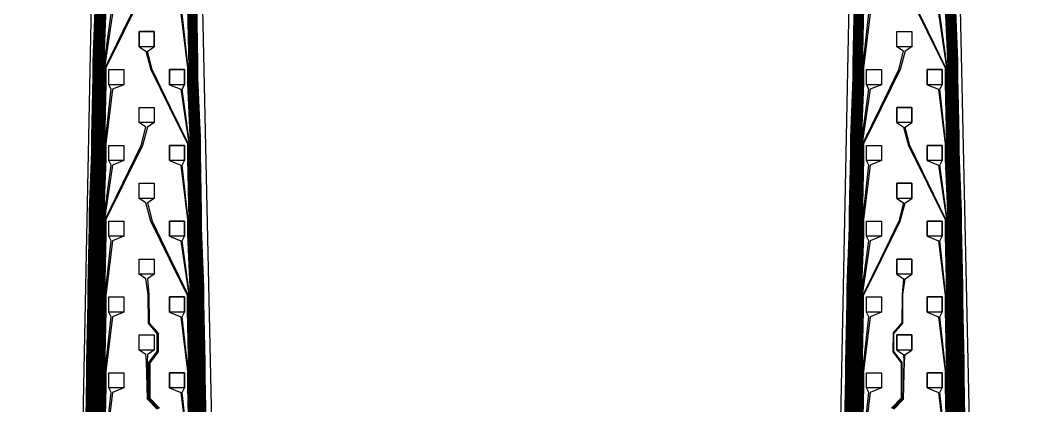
# Model space of a CAD drawing. Header units: inches. Extents: x 106592 to 209533, y 57057 to 74911.
# Drawn here: x 198559 to 199226, y 74257 to 74511 of the extents above; entities that cross this region are included whole.
import ezdxf

# ---------------------------------------------------------------- set-up
doc = ezdxf.new("R2010")
doc.units = ezdxf.units.IN
doc.header["$MEASUREMENT"] = 0
for name, color, linetype in [('metal', 221, 'Continuous'), ('nitride window', 40, 'Continuous'), ('profile', 140, 'Continuous')]:
    doc.layers.add(name, color=color, linetype=linetype)

msp = doc.modelspace()

# ---------------------------------------------------------------- linework, layer by layer
at = {"layer": 'metal'}
for points in [[(198610.42, 74232.41), (198611.22, 74272.01), (198611.22, 74282.01), (198612.02, 74321.61), (198612.02, 74331.61), (198612.82, 74371.2), (198612.82, 74381.2), (198614.42, 74420.4), (198614.42, 74430.4), (198615.22, 74469.99), (198615.22, 74479.99), (198626.86, 74503.79), (198639.08, 74528.79)], [(198639.81, 74528.79), (198627.62, 74503.79), (198615.62, 74479.79), (198615.62, 74469.79), (198614.82, 74430.2), (198614.82, 74420.2), (198613.22, 74381), (198613.22, 74371), (198612.42, 74331.4), (198612.42, 74321.4), (198611.62, 74281.81), (198611.62, 74271.81), (198610.82, 74232.21)], [(199145.37, 74528.79), (199157.56, 74503.79), (199169.56, 74479.79), (199169.56, 74469.79), (199170.36, 74430.2), (199170.36, 74420.2), (199171.96, 74381), (199171.96, 74371), (199172.76, 74331.4), (199172.76, 74321.4), (199173.56, 74281.81), (199173.56, 74271.81), (199174.36, 74232.21)], [(199174.76, 74232.41), (199173.96, 74272.01), (199173.96, 74282.01), (199173.16, 74321.61), (199173.16, 74331.61), (199172.36, 74371.2), (199172.36, 74381.2), (199170.76, 74420.4), (199170.76, 74430.4), (199169.96, 74469.99), (199169.96, 74479.99), (199158.33, 74503.79), (199146.1, 74528.79)], [(198602.42, 74236.44), (198603.22, 74276.03), (198603.22, 74286.03), (198604.02, 74325.63), (198604.02, 74335.63), (198604.82, 74375.23), (198604.82, 74385.23), (198606.42, 74424.42), (198606.42, 74434.42), (198607.22, 74474.02), (198607.22, 74484.02), (198608.82, 74523.22)], [(198609.22, 74523.01), (198607.62, 74483.82), (198607.62, 74473.82), (198606.82, 74434.22), (198606.82, 74424.22), (198605.22, 74385.03), (198605.22, 74375.03), (198604.42, 74335.43), (198604.42, 74325.43), (198603.62, 74285.83), (198603.62, 74275.83), (198602.82, 74236.23)], [(198603.22, 74236.03), (198604.02, 74275.63), (198604.02, 74285.63), (198604.82, 74325.23), (198604.82, 74335.23), (198605.62, 74374.83), (198605.62, 74384.83), (198607.22, 74424.02), (198607.22, 74434.02), (198608.02, 74473.62), (198608.02, 74483.62), (198609.62, 74522.81)], [(198610.02, 74522.61), (198608.42, 74483.42), (198608.42, 74473.42), (198607.62, 74433.82), (198607.62, 74423.82), (198606.02, 74384.62), (198606.02, 74374.62), (198605.22, 74335.03), (198605.22, 74325.03), (198604.42, 74285.43), (198604.42, 74275.43), (198603.62, 74235.83)], [(198604.02, 74235.63), (198604.82, 74275.23), (198604.82, 74285.23), (198605.62, 74324.83), (198605.62, 74334.83), (198606.42, 74374.42), (198606.42, 74384.42), (198608.02, 74423.62), (198608.02, 74433.62), (198608.82, 74473.22), (198608.82, 74483.22), (198610.42, 74522.41)], [(198610.82, 74522.21), (198609.22, 74483.01), (198609.22, 74473.01), (198608.42, 74433.42), (198608.42, 74423.42), (198606.82, 74384.22), (198606.82, 74374.22), (198606.02, 74334.62), (198606.02, 74324.62), (198605.22, 74285.03), (198605.22, 74275.03), (198604.42, 74235.43)], [(198611.22, 74522.01), (198609.62, 74482.81), (198609.62, 74472.81), (198608.82, 74433.22), (198608.82, 74423.22), (198607.22, 74384.02), (198607.22, 74374.02), (198606.42, 74334.42), (198606.42, 74324.42), (198605.62, 74284.83), (198605.62, 74274.83), (198604.82, 74235.23)], [(198605.22, 74235.03), (198606.02, 74274.62), (198606.02, 74284.62), (198606.82, 74324.22), (198606.82, 74334.22), (198607.62, 74373.82), (198607.62, 74383.82), (198609.22, 74423.01), (198609.22, 74433.01), (198610.02, 74472.61), (198610.02, 74482.61), (198611.62, 74521.81)], [(198612.02, 74521.61), (198610.42, 74482.41), (198610.42, 74472.41), (198609.62, 74432.81), (198609.62, 74422.81), (198608.02, 74383.62), (198608.02, 74373.62), (198607.22, 74334.02), (198607.22, 74324.02), (198606.42, 74284.42), (198606.42, 74274.42), (198605.62, 74234.83)], [(198606.02, 74234.62), (198606.82, 74274.22), (198606.82, 74284.22), (198607.62, 74323.82), (198607.62, 74333.82), (198608.42, 74373.42), (198608.42, 74383.42), (198610.02, 74422.61), (198610.02, 74432.61), (198610.82, 74472.21), (198610.82, 74482.21), (198612.42, 74521.4)], [(198606.42, 74234.42), (198607.22, 74274.02), (198607.22, 74284.02), (198608.02, 74323.62), (198608.02, 74333.62), (198608.82, 74373.22), (198608.82, 74383.22), (198610.42, 74422.41), (198610.42, 74432.41), (198611.22, 74472.01), (198611.22, 74482.01), (198612.82, 74521.2)], [(198613.22, 74521), (198611.62, 74481.81), (198611.62, 74471.81), (198610.82, 74432.21), (198610.82, 74422.21), (198609.22, 74383.01), (198609.22, 74373.01), (198608.42, 74333.42), (198608.42, 74323.42), (198607.62, 74283.82), (198607.62, 74273.82), (198606.82, 74234.22)], [(198607.22, 74234.02), (198608.02, 74273.62), (198608.02, 74283.62), (198608.82, 74323.22), (198608.82, 74333.22), (198609.62, 74372.81), (198609.62, 74382.81), (198611.22, 74422.01), (198611.22, 74432.01), (198612.02, 74471.61), (198612.02, 74481.61), (198613.62, 74520.8)], [(198614.02, 74520.6), (198612.42, 74481.4), (198612.42, 74471.4), (198611.62, 74431.81), (198611.62, 74421.81), (198610.02, 74382.61), (198610.02, 74372.61), (198609.22, 74333.01), (198609.22, 74323.01), (198608.42, 74283.42), (198608.42, 74273.42), (198607.62, 74233.82)], [(198608.02, 74233.62), (198608.82, 74273.22), (198608.82, 74283.22), (198609.62, 74322.81), (198609.62, 74332.81), (198610.42, 74372.41), (198610.42, 74382.41), (198612.02, 74421.61), (198612.02, 74431.61), (198612.82, 74471.2), (198612.82, 74481.2), (198614.42, 74520.4)], [(198614.82, 74520.2), (198613.22, 74481), (198613.22, 74471), (198612.42, 74431.4), (198612.42, 74421.4), (198610.82, 74382.21), (198610.82, 74372.21), (198610.02, 74332.61), (198610.02, 74322.61), (198609.22, 74283.01), (198609.22, 74273.01), (198608.42, 74233.42)], [(198608.82, 74233.22), (198609.62, 74272.81), (198609.62, 74282.81), (198610.42, 74322.41), (198610.42, 74332.41), (198611.22, 74372.01), (198611.22, 74382.01), (198612.82, 74421.2), (198612.82, 74431.2), (198613.62, 74470.8), (198613.62, 74480.8), (198615.22, 74519.99)], [(198615.62, 74519.79), (198614.02, 74480.6), (198614.02, 74470.6), (198613.22, 74431), (198613.22, 74421), (198611.62, 74381.81), (198611.62, 74371.81), (198610.82, 74332.21), (198610.82, 74322.21), (198610.02, 74282.61), (198610.02, 74272.61), (198609.22, 74233.01)], [(198669.62, 74519.79), (198670.42, 74480.2), (198670.42, 74470.2), (198672.02, 74431), (198672.02, 74421), (198672.82, 74381.4), (198672.82, 74371.4), (198674.42, 74332.21), (198674.42, 74322.21), (198675.22, 74282.61), (198675.22, 74272.61), (198676.02, 74233.01)], [(198676.42, 74233.22), (198675.62, 74272.81), (198675.62, 74282.81), (198674.82, 74322.41), (198674.82, 74332.41), (198673.22, 74371.61), (198673.22, 74381.61), (198672.42, 74421.2), (198672.42, 74431.2), (198670.82, 74470.4), (198670.82, 74480.4), (198670.02, 74519.99)], [(198670.42, 74520.2), (198671.22, 74480.6), (198671.22, 74470.6), (198672.82, 74431.4), (198672.82, 74421.4), (198673.62, 74381.81), (198673.62, 74371.81), (198675.22, 74332.61), (198675.22, 74322.61), (198676.02, 74283.01), (198676.02, 74273.01), (198676.82, 74233.42)], [(198677.22, 74233.62), (198676.42, 74273.22), (198676.42, 74283.22), (198675.62, 74322.81), (198675.62, 74332.81), (198674.02, 74372.01), (198674.02, 74382.01), (198673.22, 74421.61), (198673.22, 74431.61), (198671.62, 74470.8), (198671.62, 74480.8), (198670.82, 74520.4)], [(198671.22, 74520.6), (198672.02, 74481), (198672.02, 74471), (198673.62, 74431.81), (198673.62, 74421.81), (198674.42, 74382.21), (198674.42, 74372.21), (198676.02, 74333.01), (198676.02, 74323.01), (198676.82, 74283.42), (198676.82, 74273.42), (198677.62, 74233.82)], [(198678.02, 74234.02), (198677.22, 74273.62), (198677.22, 74283.62), (198676.42, 74323.22), (198676.42, 74333.22), (198674.82, 74372.41), (198674.82, 74382.41), (198674.02, 74422.01), (198674.02, 74432.01), (198672.42, 74471.2), (198672.42, 74481.2), (198671.62, 74520.8)], [(198672.02, 74521), (198672.82, 74481.4), (198672.82, 74471.4), (198674.42, 74432.21), (198674.42, 74422.21), (198675.22, 74382.61), (198675.22, 74372.61), (198676.82, 74333.42), (198676.82, 74323.42), (198677.62, 74283.82), (198677.62, 74273.82), (198678.42, 74234.22)], [(198678.82, 74234.42), (198678.02, 74274.02), (198678.02, 74284.02), (198677.22, 74323.62), (198677.22, 74333.62), (198675.62, 74372.81), (198675.62, 74382.81), (198674.82, 74422.41), (198674.82, 74432.41), (198673.22, 74471.61), (198673.22, 74481.61), (198672.42, 74521.2)], [(198679.22, 74234.62), (198678.42, 74274.22), (198678.42, 74284.22), (198677.62, 74323.82), (198677.62, 74333.82), (198676.02, 74373.01), (198676.02, 74383.01), (198675.22, 74422.61), (198675.22, 74432.61), (198673.62, 74471.81), (198673.62, 74481.81), (198672.82, 74521.4)], [(198673.22, 74521.61), (198674.02, 74482.01), (198674.02, 74472.01), (198675.62, 74432.81), (198675.62, 74422.81), (198676.42, 74383.22), (198676.42, 74373.22), (198678.02, 74334.02), (198678.02, 74324.02), (198678.82, 74284.42), (198678.82, 74274.42), (198679.62, 74234.83)], [(198680.02, 74235.03), (198679.22, 74274.62), (198679.22, 74284.62), (198678.42, 74324.22), (198678.42, 74334.22), (198676.82, 74373.42), (198676.82, 74383.42), (198676.02, 74423.01), (198676.02, 74433.01), (198674.42, 74472.21), (198674.42, 74482.21), (198673.62, 74521.81)], [(198674.02, 74522.01), (198674.82, 74482.41), (198674.82, 74472.41), (198676.42, 74433.22), (198676.42, 74423.22), (198677.22, 74383.62), (198677.22, 74373.62), (198678.82, 74334.42), (198678.82, 74324.42), (198679.62, 74284.83), (198679.62, 74274.83), (198680.42, 74235.23)], [(198674.42, 74522.21), (198675.22, 74482.61), (198675.22, 74472.61), (198676.82, 74433.42), (198676.82, 74423.42), (198677.62, 74383.82), (198677.62, 74373.82), (198679.22, 74334.62), (198679.22, 74324.62), (198680.02, 74285.03), (198680.02, 74275.03), (198680.82, 74235.43)], [(198681.22, 74235.63), (198680.42, 74275.23), (198680.42, 74285.23), (198679.62, 74324.83), (198679.62, 74334.83), (198678.02, 74374.02), (198678.02, 74384.02), (198677.22, 74423.62), (198677.22, 74433.62), (198675.62, 74472.81), (198675.62, 74482.81), (198674.82, 74522.41)], [(198675.22, 74522.61), (198676.02, 74483.01), (198676.02, 74473.01), (198677.62, 74433.82), (198677.62, 74423.82), (198678.42, 74384.22), (198678.42, 74374.22), (198680.02, 74335.03), (198680.02, 74325.03), (198680.82, 74285.43), (198680.82, 74275.43), (198681.62, 74235.83)], [(198682.02, 74236.03), (198681.22, 74275.63), (198681.22, 74285.63), (198680.42, 74325.23), (198680.42, 74335.23), (198678.82, 74374.42), (198678.82, 74384.42), (198678.02, 74424.02), (198678.02, 74434.02), (198676.42, 74473.22), (198676.42, 74483.22), (198675.62, 74522.81)], [(199103.16, 74236.03), (199103.96, 74275.63), (199103.96, 74285.63), (199104.76, 74325.23), (199104.76, 74335.23), (199106.36, 74374.42), (199106.36, 74384.42), (199107.16, 74424.02), (199107.16, 74434.02), (199108.76, 74473.22), (199108.76, 74483.22), (199109.56, 74522.81)], [(199109.96, 74522.61), (199109.16, 74483.01), (199109.16, 74473.01), (199107.56, 74433.82), (199107.56, 74423.82), (199106.76, 74384.22), (199106.76, 74374.22), (199105.16, 74335.03), (199105.16, 74325.03), (199104.36, 74285.43), (199104.36, 74275.43), (199103.56, 74235.83)], [(199103.96, 74235.63), (199104.76, 74275.23), (199104.76, 74285.23), (199105.56, 74324.83), (199105.56, 74334.83), (199107.16, 74374.02), (199107.16, 74384.02), (199107.96, 74423.62), (199107.96, 74433.62), (199109.56, 74472.81), (199109.56, 74482.81), (199110.36, 74522.41)], [(199110.76, 74522.21), (199109.96, 74482.61), (199109.96, 74472.61), (199108.36, 74433.42), (199108.36, 74423.42), (199107.56, 74383.82), (199107.56, 74373.82), (199105.96, 74334.62), (199105.96, 74324.62), (199105.16, 74285.03), (199105.16, 74275.03), (199104.36, 74235.43)], [(199111.16, 74522.01), (199110.36, 74482.41), (199110.36, 74472.41), (199108.76, 74433.22), (199108.76, 74423.22), (199107.96, 74383.62), (199107.96, 74373.62), (199106.36, 74334.42), (199106.36, 74324.42), (199105.56, 74284.83), (199105.56, 74274.83), (199104.76, 74235.23)], [(199105.16, 74235.03), (199105.96, 74274.62), (199105.96, 74284.62), (199106.76, 74324.22), (199106.76, 74334.22), (199108.36, 74373.42), (199108.36, 74383.42), (199109.16, 74423.01), (199109.16, 74433.01), (199110.76, 74472.21), (199110.76, 74482.21), (199111.56, 74521.81)], [(199111.96, 74521.61), (199111.16, 74482.01), (199111.16, 74472.01), (199109.56, 74432.81), (199109.56, 74422.81), (199108.76, 74383.22), (199108.76, 74373.22), (199107.16, 74334.02), (199107.16, 74324.02), (199106.36, 74284.42), (199106.36, 74274.42), (199105.56, 74234.83)], [(199105.96, 74234.62), (199106.76, 74274.22), (199106.76, 74284.22), (199107.56, 74323.82), (199107.56, 74333.82), (199109.16, 74373.01), (199109.16, 74383.01), (199109.96, 74422.61), (199109.96, 74432.61), (199111.56, 74471.81), (199111.56, 74481.81), (199112.36, 74521.4)], [(199106.36, 74234.42), (199107.16, 74274.02), (199107.16, 74284.02), (199107.96, 74323.62), (199107.96, 74333.62), (199109.56, 74372.81), (199109.56, 74382.81), (199110.36, 74422.41), (199110.36, 74432.41), (199111.96, 74471.61), (199111.96, 74481.61), (199112.76, 74521.2)], [(199113.16, 74521), (199112.36, 74481.4), (199112.36, 74471.4), (199110.76, 74432.21), (199110.76, 74422.21), (199109.96, 74382.61), (199109.96, 74372.61), (199108.36, 74333.42), (199108.36, 74323.42), (199107.56, 74283.82), (199107.56, 74273.82), (199106.76, 74234.22)], [(199107.16, 74234.02), (199107.96, 74273.62), (199107.96, 74283.62), (199108.76, 74323.22), (199108.76, 74333.22), (199110.36, 74372.41), (199110.36, 74382.41), (199111.16, 74422.01), (199111.16, 74432.01), (199112.76, 74471.2), (199112.76, 74481.2), (199113.56, 74520.8)], [(199113.96, 74520.6), (199113.16, 74481), (199113.16, 74471), (199111.56, 74431.81), (199111.56, 74421.81), (199110.76, 74382.21), (199110.76, 74372.21), (199109.16, 74333.01), (199109.16, 74323.01), (199108.36, 74283.42), (199108.36, 74273.42), (199107.56, 74233.82)], [(199107.96, 74233.62), (199108.76, 74273.22), (199108.76, 74283.22), (199109.56, 74322.81), (199109.56, 74332.81), (199111.16, 74372.01), (199111.16, 74382.01), (199111.96, 74421.61), (199111.96, 74431.61), (199113.56, 74470.8), (199113.56, 74480.8), (199114.36, 74520.4)], [(199114.76, 74520.2), (199113.96, 74480.6), (199113.96, 74470.6), (199112.36, 74431.4), (199112.36, 74421.4), (199111.56, 74381.81), (199111.56, 74371.81), (199109.96, 74332.61), (199109.96, 74322.61), (199109.16, 74283.01), (199109.16, 74273.01), (199108.36, 74233.42)], [(199108.76, 74233.22), (199109.56, 74272.81), (199109.56, 74282.81), (199110.36, 74322.41), (199110.36, 74332.41), (199111.96, 74371.61), (199111.96, 74381.61), (199112.76, 74421.2), (199112.76, 74431.2), (199114.36, 74470.4), (199114.36, 74480.4), (199115.16, 74519.99)], [(199115.56, 74519.79), (199114.76, 74480.2), (199114.76, 74470.2), (199113.16, 74431), (199113.16, 74421), (199112.36, 74381.4), (199112.36, 74371.4), (199110.76, 74332.21), (199110.76, 74322.21), (199109.96, 74282.61), (199109.96, 74272.61), (199109.16, 74233.01)], [(199169.56, 74519.79), (199171.16, 74480.6), (199171.16, 74470.6), (199171.96, 74431), (199171.96, 74421), (199173.56, 74381.81), (199173.56, 74371.81), (199174.36, 74332.21), (199174.36, 74322.21), (199175.16, 74282.61), (199175.16, 74272.61), (199175.96, 74233.01)], [(199176.36, 74233.22), (199175.56, 74272.81), (199175.56, 74282.81), (199174.76, 74322.41), (199174.76, 74332.41), (199173.96, 74372.01), (199173.96, 74382.01), (199172.36, 74421.2), (199172.36, 74431.2), (199171.56, 74470.8), (199171.56, 74480.8), (199169.96, 74519.99)], [(199170.36, 74520.2), (199171.96, 74481), (199171.96, 74471), (199172.76, 74431.4), (199172.76, 74421.4), (199174.36, 74382.21), (199174.36, 74372.21), (199175.16, 74332.61), (199175.16, 74322.61), (199175.96, 74283.01), (199175.96, 74273.01), (199176.76, 74233.42)], [(199177.16, 74233.62), (199176.36, 74273.22), (199176.36, 74283.22), (199175.56, 74322.81), (199175.56, 74332.81), (199174.76, 74372.41), (199174.76, 74382.41), (199173.16, 74421.61), (199173.16, 74431.61), (199172.36, 74471.2), (199172.36, 74481.2), (199170.76, 74520.4)], [(199171.16, 74520.6), (199172.76, 74481.4), (199172.76, 74471.4), (199173.56, 74431.81), (199173.56, 74421.81), (199175.16, 74382.61), (199175.16, 74372.61), (199175.96, 74333.01), (199175.96, 74323.01), (199176.76, 74283.42), (199176.76, 74273.42), (199177.56, 74233.82)], [(199177.96, 74234.02), (199177.16, 74273.62), (199177.16, 74283.62), (199176.36, 74323.22), (199176.36, 74333.22), (199175.56, 74372.81), (199175.56, 74382.81), (199173.96, 74422.01), (199173.96, 74432.01), (199173.16, 74471.61), (199173.16, 74481.61), (199171.56, 74520.8)], [(199171.96, 74521), (199173.56, 74481.81), (199173.56, 74471.81), (199174.36, 74432.21), (199174.36, 74422.21), (199175.96, 74383.01), (199175.96, 74373.01), (199176.76, 74333.42), (199176.76, 74323.42), (199177.56, 74283.82), (199177.56, 74273.82), (199178.36, 74234.22)], [(199178.76, 74234.42), (199177.96, 74274.02), (199177.96, 74284.02), (199177.16, 74323.62), (199177.16, 74333.62), (199176.36, 74373.22), (199176.36, 74383.22), (199174.76, 74422.41), (199174.76, 74432.41), (199173.96, 74472.01), (199173.96, 74482.01), (199172.36, 74521.2)], [(199179.16, 74234.62), (199178.36, 74274.22), (199178.36, 74284.22), (199177.56, 74323.82), (199177.56, 74333.82), (199176.76, 74373.42), (199176.76, 74383.42), (199175.16, 74422.61), (199175.16, 74432.61), (199174.36, 74472.21), (199174.36, 74482.21), (199172.76, 74521.4)], [(199173.16, 74521.61), (199174.76, 74482.41), (199174.76, 74472.41), (199175.56, 74432.81), (199175.56, 74422.81), (199177.16, 74383.62), (199177.16, 74373.62), (199177.96, 74334.02), (199177.96, 74324.02), (199178.76, 74284.42), (199178.76, 74274.42), (199179.56, 74234.83)], [(199179.96, 74235.03), (199179.16, 74274.62), (199179.16, 74284.62), (199178.36, 74324.22), (199178.36, 74334.22), (199177.56, 74373.82), (199177.56, 74383.82), (199175.96, 74423.01), (199175.96, 74433.01), (199175.16, 74472.61), (199175.16, 74482.61), (199173.56, 74521.81)], [(199173.96, 74522.01), (199175.56, 74482.81), (199175.56, 74472.81), (199176.36, 74433.22), (199176.36, 74423.22), (199177.96, 74384.02), (199177.96, 74374.02), (199178.76, 74334.42), (199178.76, 74324.42), (199179.56, 74284.83), (199179.56, 74274.83), (199180.36, 74235.23)], [(199174.36, 74522.21), (199175.96, 74483.01), (199175.96, 74473.01), (199176.76, 74433.42), (199176.76, 74423.42), (199178.36, 74384.22), (199178.36, 74374.22), (199179.16, 74334.62), (199179.16, 74324.62), (199179.96, 74285.03), (199179.96, 74275.03), (199180.76, 74235.43)], [(199181.16, 74235.63), (199180.36, 74275.23), (199180.36, 74285.23), (199179.56, 74324.83), (199179.56, 74334.83), (199178.76, 74374.42), (199178.76, 74384.42), (199177.16, 74423.62), (199177.16, 74433.62), (199176.36, 74473.22), (199176.36, 74483.22), (199174.76, 74522.41)], [(199175.16, 74522.61), (199176.76, 74483.42), (199176.76, 74473.42), (199177.56, 74433.82), (199177.56, 74423.82), (199179.16, 74384.62), (199179.16, 74374.62), (199179.96, 74335.03), (199179.96, 74325.03), (199180.76, 74285.43), (199180.76, 74275.43), (199181.56, 74235.83)], [(199181.96, 74236.03), (199181.16, 74275.63), (199181.16, 74285.63), (199180.36, 74325.23), (199180.36, 74335.23), (199179.56, 74374.83), (199179.56, 74384.83), (199177.96, 74424.02), (199177.96, 74434.02), (199177.16, 74473.62), (199177.16, 74483.62), (199175.56, 74522.81)], [(199175.96, 74523.01), (199177.56, 74483.82), (199177.56, 74473.82), (199178.36, 74434.22), (199178.36, 74424.22), (199179.96, 74385.03), (199179.96, 74375.03), (199180.76, 74335.43), (199180.76, 74325.43), (199181.56, 74285.83), (199181.56, 74275.83), (199182.36, 74236.23)], [(199182.76, 74236.44), (199181.96, 74276.03), (199181.96, 74286.03), (199181.16, 74325.63), (199181.16, 74335.63), (199180.36, 74375.23), (199180.36, 74385.23), (199178.76, 74424.42), (199178.76, 74434.42), (199177.96, 74474.02), (199177.96, 74484.02), (199176.36, 74523.22)], [(198609.62, 74232.81), (198610.42, 74272.41), (198610.42, 74282.41), (198611.22, 74322.01), (198611.22, 74332.01), (198612.02, 74371.61), (198612.02, 74381.61), (198613.62, 74420.8), (198613.62, 74430.8), (198614.42, 74470.4), (198614.42, 74480.4), (198619.12, 74515.79)], [(198620.12, 74515.79), (198614.82, 74480.2), (198614.82, 74470.2), (198614.02, 74430.6), (198614.02, 74420.6), (198612.42, 74381.4), (198612.42, 74371.4), (198611.62, 74331.81), (198611.62, 74321.81), (198610.82, 74282.21), (198610.82, 74272.21), (198610.02, 74232.61)], [(198665.12, 74515.79), (198669.62, 74479.79), (198669.62, 74469.79), (198671.22, 74430.6), (198671.22, 74420.6), (198672.02, 74381), (198672.02, 74371), (198673.62, 74331.81), (198673.62, 74321.81), (198674.42, 74282.21), (198674.42, 74272.21), (198675.22, 74232.61)], [(198675.62, 74232.81), (198674.82, 74272.41), (198674.82, 74282.41), (198674.02, 74322.01), (198674.02, 74332.01), (198672.42, 74371.2), (198672.42, 74381.2), (198671.62, 74420.8), (198671.62, 74430.8), (198670.02, 74469.99), (198670.02, 74479.99), (198666.12, 74515.79)], [(199109.56, 74232.81), (199110.36, 74272.41), (199110.36, 74282.41), (199111.16, 74322.01), (199111.16, 74332.01), (199112.76, 74371.2), (199112.76, 74381.2), (199113.56, 74420.8), (199113.56, 74430.8), (199115.16, 74469.99), (199115.16, 74479.99), (199119.06, 74515.79)], [(199120.06, 74515.79), (199115.56, 74479.79), (199115.56, 74469.79), (199113.96, 74430.6), (199113.96, 74420.6), (199113.16, 74381), (199113.16, 74371), (199111.56, 74331.81), (199111.56, 74321.81), (199110.76, 74282.21), (199110.76, 74272.21), (199109.96, 74232.61)], [(199165.06, 74515.79), (199170.36, 74480.2), (199170.36, 74470.2), (199171.16, 74430.6), (199171.16, 74420.6), (199172.76, 74381.4), (199172.76, 74371.4), (199173.56, 74331.81), (199173.56, 74321.81), (199174.36, 74282.21), (199174.36, 74272.21), (199175.16, 74232.61)], [(199175.56, 74232.81), (199174.76, 74272.41), (199174.76, 74282.41), (199173.96, 74322.01), (199173.96, 74332.01), (199173.16, 74371.61), (199173.16, 74381.61), (199171.56, 74420.8), (199171.56, 74430.8), (199170.76, 74470.4), (199170.76, 74480.4), (199166.06, 74515.79)], [(198674.02, 74232.01), (198673.22, 74271.61), (198673.22, 74281.61), (198672.42, 74321.2), (198672.42, 74331.2), (198670.82, 74370.4), (198670.82, 74380.4), (198670.02, 74419.99), (198670.02, 74429.99), (198658.38, 74453.79), (198646.16, 74478.79), (198643.12, 74490.79), (198647.62, 74493.79), (198647.62, 74503.79), (198637.62, 74503.79), (198637.62, 74493.79), (198642.12, 74490.79), (198645.43, 74478.79), (198657.62, 74453.79), (198669.62, 74429.79), (198669.62, 74419.79), (198670.42, 74380.2), (198670.42, 74370.2), (198672.02, 74331), (198672.02, 74321), (198672.82, 74281.4), (198672.82, 74271.4), (198673.62, 74231.81)], [(199111.16, 74232.01), (199111.96, 74271.61), (199111.96, 74281.61), (199112.76, 74321.2), (199112.76, 74331.2), (199114.36, 74370.4), (199114.36, 74380.4), (199115.16, 74419.99), (199115.16, 74429.99), (199126.8, 74453.79), (199139.02, 74478.79), (199142.06, 74490.79), (199137.56, 74493.79), (199137.56, 74503.79), (199147.56, 74503.79), (199147.56, 74493.79), (199143.06, 74490.79), (199139.75, 74478.79), (199127.56, 74453.79), (199115.56, 74429.79), (199115.56, 74419.79), (199114.76, 74380.2), (199114.76, 74370.2), (199113.16, 74331), (199113.16, 74321), (199112.36, 74281.4), (199112.36, 74271.4), (199111.56, 74231.81)], [(198611.22, 74232.01), (198612.02, 74271.61), (198612.02, 74281.61), (198612.82, 74321.2), (198612.82, 74331.2), (198613.62, 74370.8), (198613.62, 74380.8), (198615.22, 74419.99), (198615.22, 74429.99), (198619.12, 74465.79), (198617.62, 74468.79), (198617.62, 74478.79), (198627.62, 74478.79), (198627.62, 74468.79), (198620.12, 74465.79), (198615.62, 74429.79), (198615.62, 74419.79), (198614.02, 74380.6), (198614.02, 74370.6), (198613.22, 74331), (198613.22, 74321), (198612.42, 74281.4), (198612.42, 74271.4), (198611.62, 74231.81)], [(198674.82, 74232.41), (198674.02, 74272.01), (198674.02, 74282.01), (198673.22, 74321.61), (198673.22, 74331.61), (198671.62, 74370.8), (198671.62, 74380.8), (198670.82, 74420.4), (198670.82, 74430.4), (198666.12, 74465.79), (198667.62, 74468.79), (198667.62, 74478.79), (198657.62, 74478.79), (198657.62, 74468.79), (198665.12, 74465.79), (198670.42, 74430.2), (198670.42, 74420.2), (198671.22, 74380.6), (198671.22, 74370.6), (198672.82, 74331.4), (198672.82, 74321.4), (198673.62, 74281.81), (198673.62, 74271.81), (198674.42, 74232.21)], [(199110.36, 74232.41), (199111.16, 74272.01), (199111.16, 74282.01), (199111.96, 74321.61), (199111.96, 74331.61), (199113.56, 74370.8), (199113.56, 74380.8), (199114.36, 74420.4), (199114.36, 74430.4), (199119.06, 74465.79), (199117.56, 74468.79), (199117.56, 74478.79), (199127.56, 74478.79), (199127.56, 74468.79), (199120.06, 74465.79), (199114.76, 74430.2), (199114.76, 74420.2), (199113.96, 74380.6), (199113.96, 74370.6), (199112.36, 74331.4), (199112.36, 74321.4), (199111.56, 74281.81), (199111.56, 74271.81), (199110.76, 74232.21)], [(199173.96, 74232.01), (199173.16, 74271.61), (199173.16, 74281.61), (199172.36, 74321.2), (199172.36, 74331.2), (199171.56, 74370.8), (199171.56, 74380.8), (199169.96, 74419.99), (199169.96, 74429.99), (199166.06, 74465.79), (199167.56, 74468.79), (199167.56, 74478.79), (199157.56, 74478.79), (199157.56, 74468.79), (199165.06, 74465.79), (199169.56, 74429.79), (199169.56, 74419.79), (199171.16, 74380.6), (199171.16, 74370.6), (199171.96, 74331), (199171.96, 74321), (199172.76, 74281.4), (199172.76, 74271.4), (199173.56, 74231.81)], [(198612.82, 74231.2), (198613.62, 74270.8), (198613.62, 74280.8), (198614.42, 74320.4), (198614.42, 74330.4), (198615.22, 74369.99), (198615.22, 74379.99), (198626.86, 74403.79), (198639.08, 74428.79), (198642.12, 74440.79), (198637.62, 74443.79), (198637.62, 74453.79), (198647.62, 74453.79), (198647.62, 74443.79), (198643.12, 74440.79), (198639.81, 74428.79), (198627.62, 74403.79), (198615.62, 74379.79), (198615.62, 74369.79), (198614.82, 74330.2), (198614.82, 74320.2), (198614.02, 74280.6), (198614.02, 74270.6), (198613.22, 74231)], [(199172.36, 74231.2), (199171.56, 74270.8), (199171.56, 74280.8), (199170.76, 74320.4), (199170.76, 74330.4), (199169.96, 74369.99), (199169.96, 74379.99), (199158.33, 74403.79), (199146.1, 74428.79), (199143.06, 74440.79), (199147.56, 74443.79), (199147.56, 74453.79), (199137.56, 74453.79), (199137.56, 74443.79), (199142.06, 74440.79), (199145.37, 74428.79), (199157.56, 74403.79), (199169.56, 74379.79), (199169.56, 74369.79), (199170.36, 74330.2), (199170.36, 74320.2), (199171.16, 74280.6), (199171.16, 74270.6), (199171.96, 74231)], [(198612.02, 74231.61), (198612.82, 74271.2), (198612.82, 74281.2), (198613.62, 74320.8), (198613.62, 74330.8), (198614.42, 74370.4), (198614.42, 74380.4), (198619.12, 74415.79), (198617.62, 74418.79), (198617.62, 74428.79), (198627.62, 74428.79), (198627.62, 74418.79), (198620.12, 74415.79), (198614.82, 74380.2), (198614.82, 74370.2), (198614.02, 74330.6), (198614.02, 74320.6), (198613.22, 74281), (198613.22, 74271), (198612.42, 74231.4)], [(198673.22, 74231.61), (198672.42, 74271.2), (198672.42, 74281.2), (198671.62, 74320.8), (198671.62, 74330.8), (198670.02, 74369.99), (198670.02, 74379.99), (198666.12, 74415.79), (198667.62, 74418.79), (198667.62, 74428.79), (198657.62, 74428.79), (198657.62, 74418.79), (198665.12, 74415.79), (198669.62, 74379.79), (198669.62, 74369.79), (198671.22, 74330.6), (198671.22, 74320.6), (198672.02, 74281), (198672.02, 74271), (198672.82, 74231.4)], [(199111.96, 74231.61), (199112.76, 74271.2), (199112.76, 74281.2), (199113.56, 74320.8), (199113.56, 74330.8), (199115.16, 74369.99), (199115.16, 74379.99), (199119.06, 74415.79), (199117.56, 74418.79), (199117.56, 74428.79), (199127.56, 74428.79), (199127.56, 74418.79), (199120.06, 74415.79), (199115.56, 74379.79), (199115.56, 74369.79), (199113.96, 74330.6), (199113.96, 74320.6), (199113.16, 74281), (199113.16, 74271), (199112.36, 74231.4)], [(199173.16, 74231.61), (199172.36, 74271.2), (199172.36, 74281.2), (199171.56, 74320.8), (199171.56, 74330.8), (199170.76, 74370.4), (199170.76, 74380.4), (199166.06, 74415.79), (199167.56, 74418.79), (199167.56, 74428.79), (199157.56, 74428.79), (199157.56, 74418.79), (199165.06, 74415.79), (199170.36, 74380.2), (199170.36, 74370.2), (199171.16, 74330.6), (199171.16, 74320.6), (199171.96, 74281), (199171.96, 74271), (199172.76, 74231.4)], [(198671.22, 74230.6), (198670.42, 74270.2), (198670.42, 74280.2), (198669.62, 74319.79), (198669.62, 74329.79), (198657.62, 74353.79), (198645.43, 74378.79), (198642.12, 74390.79), (198637.62, 74393.79), (198637.62, 74403.79), (198647.62, 74403.79), (198647.62, 74393.79), (198643.12, 74390.79), (198646.16, 74378.79), (198658.38, 74353.79), (198670.02, 74329.99), (198670.02, 74319.99), (198670.82, 74280.4), (198670.82, 74270.4), (198671.62, 74230.8)], [(199113.96, 74230.6), (199114.76, 74270.2), (199114.76, 74280.2), (199115.56, 74319.79), (199115.56, 74329.79), (199127.56, 74353.79), (199139.75, 74378.79), (199143.06, 74390.79), (199147.56, 74393.79), (199147.56, 74403.79), (199137.56, 74403.79), (199137.56, 74393.79), (199142.06, 74390.79), (199139.02, 74378.79), (199126.8, 74353.79), (199115.16, 74329.99), (199115.16, 74319.99), (199114.36, 74280.4), (199114.36, 74270.4), (199113.56, 74230.8)], [(198613.62, 74230.8), (198614.42, 74270.4), (198614.42, 74280.4), (198615.22, 74319.99), (198615.22, 74329.99), (198619.12, 74365.79), (198617.62, 74368.79), (198617.62, 74378.79), (198627.62, 74378.79), (198627.62, 74368.79), (198620.12, 74365.79), (198615.62, 74329.79), (198615.62, 74319.79), (198614.82, 74280.2), (198614.82, 74270.2), (198614.02, 74230.6)], [(198672.42, 74231.2), (198671.62, 74270.8), (198671.62, 74280.8), (198670.82, 74320.4), (198670.82, 74330.4), (198666.12, 74365.79), (198667.62, 74368.79), (198667.62, 74378.79), (198657.62, 74378.79), (198657.62, 74368.79), (198665.12, 74365.79), (198670.42, 74330.2), (198670.42, 74320.2), (198671.22, 74280.6), (198671.22, 74270.6), (198672.02, 74231)], [(199112.76, 74231.2), (199113.56, 74270.8), (199113.56, 74280.8), (199114.36, 74320.4), (199114.36, 74330.4), (199119.06, 74365.79), (199117.56, 74368.79), (199117.56, 74378.79), (199127.56, 74378.79), (199127.56, 74368.79), (199120.06, 74365.79), (199114.76, 74330.2), (199114.76, 74320.2), (199113.96, 74280.6), (199113.96, 74270.6), (199113.16, 74231)], [(199171.56, 74230.8), (199170.76, 74270.4), (199170.76, 74280.4), (199169.96, 74319.99), (199169.96, 74329.99), (199166.06, 74365.79), (199167.56, 74368.79), (199167.56, 74378.79), (199157.56, 74378.79), (199157.56, 74368.79), (199165.06, 74365.79), (199169.56, 74329.79), (199169.56, 74319.79), (199170.36, 74280.2), (199170.36, 74270.2), (199171.16, 74230.6)], [(198650.6, 74255.33), (198644.22, 74261.83), (198644.12, 74285.54), (198649.6, 74292.79), (198649.6, 74304.82), (198643.73, 74311.58), (198643.64, 74330.54), (198642.12, 74340.79), (198637.62, 74343.79), (198637.62, 74353.79), (198647.62, 74353.79), (198647.62, 74343.79), (198643.12, 74340.79), (198644.14, 74330.54), (198644.22, 74311.83), (198650.1, 74305.07), (198650.12, 74292.54), (198644.62, 74285.29), (198644.72, 74262.09), (198651.09, 74255.59)], [(199134.58, 74255.33), (199140.96, 74261.83), (199141.06, 74285.54), (199135.58, 74292.79), (199135.58, 74304.82), (199141.45, 74311.58), (199141.54, 74330.54), (199143.06, 74340.79), (199147.56, 74343.79), (199147.56, 74353.79), (199137.56, 74353.79), (199137.56, 74343.79), (199142.06, 74340.79), (199141.04, 74330.54), (199140.96, 74311.83), (199135.08, 74305.07), (199135.06, 74292.54), (199140.56, 74285.29), (199140.46, 74262.09), (199134.09, 74255.59)], [(198614.42, 74230.4), (198615.22, 74269.99), (198615.22, 74279.99), (198619.12, 74315.79), (198617.62, 74318.79), (198617.62, 74328.79), (198627.62, 74328.79), (198627.62, 74318.79), (198620.12, 74315.79), (198615.62, 74279.79), (198615.62, 74269.79), (198614.82, 74230.2)], [(198670.82, 74230.4), (198670.02, 74269.99), (198670.02, 74279.99), (198666.12, 74315.79), (198667.62, 74318.79), (198667.62, 74328.79), (198657.62, 74328.79), (198657.62, 74318.79), (198665.12, 74315.79), (198669.62, 74279.79), (198669.62, 74269.79), (198670.42, 74230.2)], [(199114.36, 74230.4), (199115.16, 74269.99), (199115.16, 74279.99), (199119.06, 74315.79), (199117.56, 74318.79), (199117.56, 74328.79), (199127.56, 74328.79), (199127.56, 74318.79), (199120.06, 74315.79), (199115.56, 74279.79), (199115.56, 74269.79), (199114.76, 74230.2)], [(199170.76, 74230.4), (199169.96, 74269.99), (199169.96, 74279.99), (199166.06, 74315.79), (199167.56, 74318.79), (199167.56, 74328.79), (199157.56, 74328.79), (199157.56, 74318.79), (199165.06, 74315.79), (199169.56, 74279.79), (199169.56, 74269.79), (199170.36, 74230.2)], [(198649.6, 74254.82), (198643.23, 74261.32), (198642.42, 74286.39), (198642.12, 74290.79), (198637.62, 74293.79), (198637.62, 74303.79), (198647.62, 74303.79), (198647.62, 74293.79), (198643.12, 74290.79), (198643.02, 74286.09), (198643.73, 74261.58), (198650.1, 74255.07)], [(199135.58, 74254.82), (199141.95, 74261.32), (199142.76, 74286.39), (199143.06, 74290.79), (199143.06, 74290.79), (199147.56, 74293.79), (199147.56, 74303.79), (199137.56, 74303.79), (199137.56, 74293.79), (199142.06, 74290.79), (199142.06, 74290.79), (199142.16, 74286.09), (199141.45, 74261.58), (199135.08, 74255.07)], [(198615.22, 74229.99), (198619.12, 74265.79), (198617.62, 74268.79), (198617.62, 74278.79), (198627.62, 74278.79), (198627.62, 74268.79), (198620.12, 74265.79), (198615.62, 74229.79)], [(198670.02, 74229.99), (198666.12, 74265.79), (198667.62, 74268.79), (198667.62, 74278.79), (198657.62, 74278.79), (198657.62, 74268.79), (198665.12, 74265.79), (198669.62, 74229.79)], [(199115.16, 74229.99), (199119.06, 74265.79), (199117.56, 74268.79), (199117.56, 74278.79), (199127.56, 74278.79), (199127.56, 74268.79), (199120.06, 74265.79), (199115.56, 74229.79)], [(199169.96, 74229.99), (199166.06, 74265.79), (199167.56, 74268.79), (199167.56, 74278.79), (199157.56, 74278.79), (199157.56, 74268.79), (199165.06, 74265.79), (199169.56, 74229.79)]]:
    msp.add_lwpolyline(points, dxfattribs=at)
at = {"layer": 'nitride window'}
for points in [[(198637.56, 74493.79), (198637.56, 74503.79), (198647.56, 74503.79), (198647.56, 74493.79)], [(199137.56, 74493.79), (199137.56, 74503.79), (199147.56, 74503.79), (199147.56, 74493.79)], [(198617.56, 74468.79), (198617.56, 74478.79), (198627.56, 74478.79), (198627.56, 74468.79)], [(198657.56, 74468.79), (198657.56, 74478.79), (198667.56, 74478.79), (198667.56, 74468.79)], [(199117.56, 74468.79), (199117.56, 74478.79), (199127.56, 74478.79), (199127.56, 74468.79)], [(199157.56, 74468.79), (199157.56, 74478.79), (199167.56, 74478.79), (199167.56, 74468.79)], [(198637.56, 74443.79), (198637.56, 74453.79), (198647.56, 74453.79), (198647.56, 74443.79)], [(199137.56, 74443.79), (199137.56, 74453.79), (199147.56, 74453.79), (199147.56, 74443.79)], [(198617.56, 74418.79), (198617.56, 74428.79), (198627.56, 74428.79), (198627.56, 74418.79)], [(198657.56, 74418.79), (198657.56, 74428.79), (198667.56, 74428.79), (198667.56, 74418.79)], [(199117.56, 74418.79), (199117.56, 74428.79), (199127.56, 74428.79), (199127.56, 74418.79)], [(199157.56, 74418.79), (199157.56, 74428.79), (199167.56, 74428.79), (199167.56, 74418.79)], [(198637.56, 74393.79), (198637.56, 74403.79), (198647.56, 74403.79), (198647.56, 74393.79)], [(199137.56, 74393.79), (199137.56, 74403.79), (199147.56, 74403.79), (199147.56, 74393.79)], [(198617.56, 74368.79), (198617.56, 74378.79), (198627.56, 74378.79), (198627.56, 74368.79)], [(198657.56, 74368.79), (198657.56, 74378.79), (198667.56, 74378.79), (198667.56, 74368.79)], [(199117.56, 74368.79), (199117.56, 74378.79), (199127.56, 74378.79), (199127.56, 74368.79)], [(199157.56, 74368.79), (199157.56, 74378.79), (199167.56, 74378.79), (199167.56, 74368.79)], [(198637.56, 74343.79), (198637.56, 74353.79), (198647.56, 74353.79), (198647.56, 74343.79)], [(199137.56, 74343.79), (199137.56, 74353.79), (199147.56, 74353.79), (199147.56, 74343.79)], [(198617.56, 74318.79), (198617.56, 74328.79), (198627.56, 74328.79), (198627.56, 74318.79)], [(198657.56, 74318.79), (198657.56, 74328.79), (198667.56, 74328.79), (198667.56, 74318.79)], [(199117.56, 74318.79), (199117.56, 74328.79), (199127.56, 74328.79), (199127.56, 74318.79)], [(199157.56, 74318.79), (199157.56, 74328.79), (199167.56, 74328.79), (199167.56, 74318.79)], [(198637.56, 74293.79), (198637.56, 74303.79), (198647.56, 74303.79), (198647.56, 74293.79)], [(199137.56, 74293.79), (199137.56, 74303.79), (199147.56, 74303.79), (199147.56, 74293.79)], [(198617.56, 74268.79), (198617.56, 74278.79), (198627.56, 74278.79), (198627.56, 74268.79)], [(198657.56, 74268.79), (198657.56, 74278.79), (198667.56, 74278.79), (198667.56, 74268.79)], [(199117.56, 74268.79), (199117.56, 74278.79), (199127.56, 74278.79), (199127.56, 74268.79)], [(199157.56, 74268.79), (199157.56, 74278.79), (199167.56, 74278.79), (199167.56, 74268.79)]]:
    msp.add_lwpolyline(points, close=True, dxfattribs=at)
at = {"layer": 'profile'}
for points in [[(198559.19, 68431.39), (198559.16, 71803.08), (198576.16, 72718.11), (198600.16, 74226.03), (198600.16, 74226.03), (198610.36, 74730.4), (198617.56, 74778.79), (198642.59, 74911.39), (198667.56, 74778.79), (198674.76, 74730.4), (198685.76, 74226.44), (198709.76, 72718.31), (198725.96, 71803.08), (198725.99, 68431.39)], [(199059.19, 68431.39), (199059.16, 71803.08), (199076.16, 72718.11), (199100.16, 74226.03), (199100.16, 74226.03), (199110.36, 74730.4), (199117.56, 74778.79), (199142.59, 74911.39), (199167.56, 74778.79), (199174.76, 74730.4), (199185.76, 74226.44), (199209.76, 72718.31), (199225.96, 71803.08), (199225.99, 68431.39)]]:
    msp.add_lwpolyline(points, dxfattribs=at)

doc.saveas('drawing.dxf')
